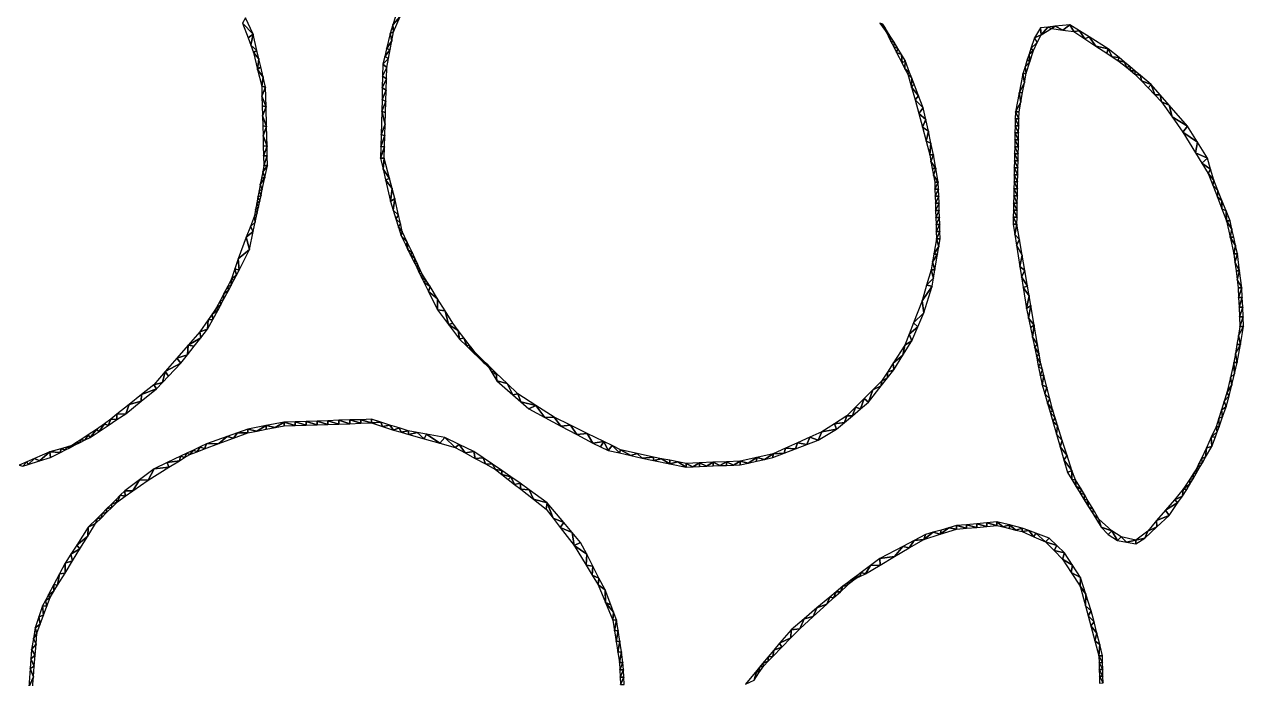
# Model space of a CAD drawing. Extents: x 241 to 751, y 106 to 782.
# Drawn here: x 417.5 to 751, y 285 to 464.2 of the extents above; entities that cross this region are included whole.
import ezdxf

# ---------------------------------------------------------------- set-up
doc = ezdxf.new("R2010")
doc.units = 0

msp = doc.modelspace()

# ---------------------------------------------------------------- linework, layer by layer
at = {"color": 255}
for points in [[(477.17, 464.49), (480.12, 461.51), (478.03, 466.01)], [(480.12, 461.51), (477.17, 464.49), (478.69, 460.47)], [(517.6, 461.7), (518.51, 462.12), (518.32, 464.03)], [(518.32, 464.03), (520.33, 466.3), (519.05, 466.35)], [(520.33, 466.3), (518.32, 464.03), (518.51, 462.12)], [(652.33, 464.27), (651.49, 464.5), (652.24, 463.5)], [(652.33, 464.27), (652.24, 463.5), (652.84, 463.43)], [(698.5, 463.05), (699.48, 463.66), (697.46, 463.44)], [(699.48, 463.66), (698.5, 463.05), (701.52, 462.62)], [(701.52, 462.62), (703.51, 464.09), (699.48, 463.66)], [(703.51, 464.09), (701.52, 462.62), (704.54, 462.19)], [(704.54, 462.19), (706.13, 462.44), (703.51, 464.09)], [(480.12, 461.51), (478.69, 460.47), (479.45, 458.46)], [(480.12, 461.51), (479.45, 458.46), (481.14, 457.02)], [(516.59, 457.48), (518.06, 459.69), (517.6, 461.7)], [(518.06, 459.69), (518.51, 462.12), (517.6, 461.7)], [(652.84, 463.43), (652.24, 463.5), (653, 462.5)], [(653, 462.5), (653.35, 462.6), (652.84, 463.43)], [(653.35, 462.6), (653, 462.5), (653.38, 461.75)], [(653.38, 461.75), (654.36, 460.93), (653.35, 462.6)], [(654.36, 460.93), (653.38, 461.75), (653.77, 461)], [(654.36, 460.93), (653.77, 461), (654.53, 459.5)], [(654.53, 459.5), (655.38, 459.26), (654.36, 460.93)], [(692.82, 457.53), (694.58, 459.17), (693.82, 460.53)], [(695.67, 461.33), (695.45, 463.22), (693.82, 460.53)], [(693.82, 460.53), (694.58, 459.17), (695.67, 461.33)], [(695.67, 461.33), (697.46, 463.44), (695.45, 463.22)], [(695.67, 461.33), (698.5, 463.05), (697.46, 463.44)], [(707.55, 460.21), (706.13, 462.44), (704.54, 462.19)], [(706.13, 462.44), (707.55, 460.21), (708.75, 460.8)], [(708.75, 460.8), (707.55, 460.21), (710.56, 458.23)], [(710.56, 458.23), (714, 457.5), (708.75, 460.8)], [(480.21, 456.45), (481.14, 457.02), (479.45, 458.46)], [(480.21, 456.45), (481.65, 454.77), (481.14, 457.02)], [(516.08, 455.37), (517.61, 457.26), (516.59, 457.48)], [(517.61, 457.26), (516.08, 455.37), (517.15, 454.83)], [(518.06, 459.69), (516.59, 457.48), (517.61, 457.26)], [(655.38, 459.26), (654.53, 459.5), (655.3, 458.01)], [(656.39, 457.6), (655.38, 459.26), (655.3, 458.01)], [(656.39, 457.6), (655.3, 458.01), (656.06, 456.51)], [(656.06, 456.51), (657.41, 455.93), (656.39, 457.6)], [(693.5, 457), (692.82, 457.53), (692.32, 456.03)], [(692.32, 456.03), (692.53, 453.89), (693.5, 457)], [(694.58, 459.17), (692.82, 457.53), (693.5, 457)], [(714, 457.5), (710.56, 458.23), (713.57, 456.25)], [(713.57, 456.25), (715.07, 455.26), (714, 457.5)], [(714, 457.5), (715.07, 455.26), (716.93, 455.06)], [(481.32, 451.86), (481.65, 454.77), (480.21, 456.45)], [(481.65, 454.77), (481.32, 451.86), (482.16, 452.53)], [(517.15, 454.83), (516.08, 455.37), (515.57, 453.26)], [(515.57, 453.26), (516.7, 452.4), (517.15, 454.83)], [(657.59, 453.51), (657.41, 455.93), (656.06, 456.51)], [(657.41, 455.93), (657.59, 453.51), (658.43, 454.26)], [(657.59, 453.51), (658.36, 452.01), (658.43, 454.26)], [(658.43, 454.26), (658.36, 452.01), (659.65, 451.04)], [(692.53, 453.89), (691.82, 454.53), (691.24, 452.59)], [(692.53, 453.89), (691.24, 452.59), (691.55, 450.78)], [(692.53, 453.89), (692.32, 456.03), (691.82, 454.53)], [(716.93, 455.06), (715.07, 455.26), (716.58, 454.27)], [(716.58, 454.27), (718.4, 453.84), (716.93, 455.06)], [(718.4, 453.84), (716.58, 454.27), (718.93, 452.43)], [(718.93, 452.43), (719.86, 452.61), (718.4, 453.84)], [(482.83, 449.76), (482.16, 452.53), (481.32, 451.86)], [(481.32, 451.86), (482.42, 447.27), (482.83, 449.76)], [(515.5, 450.04), (516.7, 452.4), (515.57, 453.26)], [(516.7, 452.4), (515.5, 450.04), (516.6, 449.28)], [(658.36, 452.01), (659.12, 450.51), (659.65, 451.04)], [(659.12, 450.51), (660.27, 449.43), (659.65, 451.04)], [(660.15, 447.02), (660.27, 449.43), (659.12, 450.51)], [(689.61, 445.45), (691.06, 448.15), (690.65, 450.65)], [(691.55, 450.78), (691.24, 452.59), (690.65, 450.65)], [(690.65, 450.65), (691.06, 448.15), (691.55, 450.78)], [(719.86, 452.61), (718.93, 452.43), (720.1, 451.51)], [(721.33, 451.39), (719.86, 452.61), (720.1, 451.51)], [(721.28, 450.58), (721.33, 451.39), (720.1, 451.51)], [(721.28, 450.58), (722.8, 450.17), (721.33, 451.39)], [(722.8, 450.17), (721.28, 450.58), (723.08, 448.69)], [(482.42, 447.27), (483.5, 447), (482.83, 449.76)], [(483.5, 447), (482.42, 447.27), (482.5, 444.55)], [(483.63, 441.62), (483.5, 447), (482.5, 444.55)], [(516.6, 449.28), (515.5, 450.04), (515.42, 446.82)], [(515.42, 446.82), (516.51, 446.17), (516.6, 449.28)], [(660.27, 449.43), (660.15, 447.02), (660.88, 447.81)], [(662.11, 444.59), (660.88, 447.81), (660.15, 447.02)], [(662.11, 444.59), (660.15, 447.02), (661.17, 443.53)], [(691.06, 448.15), (689.61, 445.45), (690.56, 445.52)], [(723.08, 448.69), (725.73, 447.73), (722.8, 450.17)], [(725.73, 447.73), (723.08, 448.69), (724.89, 446.79)], [(726.69, 444.9), (725.73, 447.73), (724.89, 446.79)], [(725.73, 447.73), (726.69, 444.9), (728.2, 444.87)], [(482.5, 444.55), (482.57, 441.83), (483.63, 441.62)], [(515.34, 443.6), (515.27, 440.38), (516.42, 443.06)], [(516.51, 446.17), (515.42, 446.82), (515.34, 443.6)], [(516.51, 446.17), (515.34, 443.6), (516.42, 443.06)], [(661.17, 443.53), (663.34, 441.37), (662.11, 444.59)], [(688.57, 440.26), (690.07, 442.89), (689.61, 445.45)], [(690.07, 442.89), (690.56, 445.52), (689.61, 445.45)], [(726.69, 444.9), (728.5, 443), (728.2, 444.87)], [(728.5, 443), (730.67, 442.02), (728.2, 444.87)], [(483.63, 441.62), (482.57, 441.83), (482.65, 439.11)], [(483.76, 436.25), (483.63, 441.62), (482.65, 439.11)], [(515.27, 440.38), (515.12, 433.94), (516.24, 436.84)], [(515.27, 440.38), (516.33, 439.95), (516.42, 443.06)], [(515.27, 440.38), (516.24, 436.84), (516.33, 439.95)], [(663.34, 441.37), (661.17, 443.53), (662.16, 439.77)], [(662.16, 439.77), (664.05, 438.14), (663.34, 441.37)], [(689.54, 438.34), (688.57, 440.26), (688.54, 438.34)], [(690.07, 442.89), (688.57, 440.26), (689.57, 440.26)], [(688.57, 440.26), (689.54, 438.34), (689.57, 440.26)], [(730.67, 442.02), (728.5, 443), (731.43, 438.83)], [(731.43, 438.83), (735.61, 436.31), (730.67, 442.02)], [(483.76, 436.25), (482.65, 439.11), (482.72, 436.38)], [(662.16, 439.77), (663.15, 436.01), (664.05, 438.14)], [(663.15, 436.01), (664.77, 434.91), (664.05, 438.14)], [(689.5, 436.42), (688.54, 438.34), (688.5, 436.42)], [(688.54, 438.34), (689.5, 436.42), (689.54, 438.34)], [(735.61, 436.31), (731.43, 438.83), (734.37, 434.66)], [(483.76, 436.25), (482.72, 436.38), (482.8, 433.66)], [(483.89, 430.87), (483.76, 436.25), (482.8, 433.66)], [(482.8, 433.66), (482.87, 430.94), (483.89, 430.87)], [(516.15, 433.72), (515.12, 433.94), (515.04, 430.72)], [(516.06, 430.61), (516.15, 433.72), (515.04, 430.72)], [(515.12, 433.94), (516.15, 433.72), (516.24, 436.84)], [(664.77, 434.91), (663.15, 436.01), (664.15, 432.24)], [(664.77, 434.91), (664.15, 432.24), (665.48, 431.69)], [(689.43, 432.57), (688.46, 434.49), (688.42, 432.57)], [(689.46, 434.49), (688.5, 436.42), (688.46, 434.49)], [(688.46, 434.49), (689.43, 432.57), (689.46, 434.49)], [(688.5, 436.42), (689.46, 434.49), (689.5, 436.42)], [(734.37, 434.66), (738.37, 431.91), (735.61, 436.31)], [(738.37, 431.91), (734.37, 434.66), (737.86, 429.01)], [(482.95, 428.22), (483.89, 430.87), (482.87, 430.94)], [(483.89, 430.87), (482.95, 428.22), (483.96, 428.19)], [(514.96, 427.5), (516.06, 430.61), (515.04, 430.72)], [(515.96, 427.5), (516.06, 430.61), (514.96, 427.5)], [(665.14, 428.48), (665.48, 431.69), (664.15, 432.24)], [(665.14, 428.48), (666.2, 428.46), (665.48, 431.69)], [(689.35, 428.73), (688.39, 430.65), (688.35, 428.73)], [(689.39, 430.65), (688.42, 432.57), (688.39, 430.65)], [(688.39, 430.65), (689.35, 428.73), (689.39, 430.65)], [(688.42, 432.57), (689.39, 430.65), (689.43, 432.57)], [(738.37, 431.91), (737.86, 429.01), (741.12, 427.51)], [(483.96, 428.19), (482.95, 428.22), (483.02, 425.5)], [(483.02, 425.5), (484.02, 425.5), (483.96, 428.19)], [(515.96, 427.5), (514.96, 427.5), (515.63, 424.54)], [(515.63, 424.54), (517.41, 421.99), (515.96, 427.5)], [(666.2, 428.46), (665.14, 428.48), (665.48, 426.61)], [(666.2, 428.46), (665.48, 426.61), (666.85, 424.73)], [(689.31, 426.8), (688.35, 428.73), (688.31, 426.8)], [(688.35, 428.73), (689.31, 426.8), (689.35, 428.73)], [(741.12, 427.51), (737.86, 429.01), (739.6, 426.18)], [(741.98, 424.5), (741.12, 427.51), (739.6, 426.18)], [(483.31, 422.24), (482.7, 423.79), (482.37, 422.07)], [(482.7, 423.79), (484.02, 425.5), (483.02, 425.5)], [(484.02, 425.5), (482.7, 423.79), (483.31, 422.24)], [(515.63, 424.54), (516.3, 421.57), (517.41, 421.99)], [(665.48, 426.61), (665.82, 424.74), (666.85, 424.73)], [(666.85, 424.73), (665.82, 424.74), (666.16, 422.87)], [(667.5, 421), (666.85, 424.73), (666.16, 422.87)], [(689.24, 422.96), (688.27, 424.88), (688.24, 422.96)], [(689.28, 424.88), (688.31, 426.8), (688.27, 424.88)], [(688.27, 424.88), (689.24, 422.96), (689.28, 424.88)], [(688.31, 426.8), (689.28, 424.88), (689.31, 426.8)], [(739.6, 426.18), (741.35, 423.36), (741.98, 424.5)], [(741.35, 423.36), (742.85, 421.48), (741.98, 424.5)], [(482.6, 418.98), (482.05, 420.36), (481.73, 418.64)], [(482.05, 420.36), (483.31, 422.24), (482.37, 422.07)], [(483.31, 422.24), (482.05, 420.36), (482.6, 418.98)], [(516.3, 421.57), (518.13, 419.23), (517.41, 421.99)], [(517.65, 415.65), (518.13, 419.23), (516.3, 421.57)], [(667.5, 421), (666.16, 422.87), (666.5, 421)], [(666.56, 419.06), (667.5, 421), (666.5, 421)], [(667.5, 421), (666.56, 419.06), (667.56, 419.06)], [(689.16, 419.11), (688.2, 421.04), (688.16, 419.11)], [(689.2, 421.04), (688.24, 422.96), (688.2, 421.04)], [(688.2, 421.04), (689.16, 419.11), (689.2, 421.04)], [(688.24, 422.96), (689.2, 421.04), (689.24, 422.96)], [(742.85, 421.48), (741.35, 423.36), (742.58, 420.12)], [(743.96, 418.71), (742.85, 421.48), (742.58, 420.12)], [(481.88, 415.73), (481.4, 416.93), (481.08, 415.21)], [(482.24, 417.36), (481.73, 418.64), (481.4, 416.93)], [(481.4, 416.93), (481.88, 415.73), (482.24, 417.36)], [(481.73, 418.64), (482.24, 417.36), (482.6, 418.98)], [(517.65, 415.65), (518.85, 416.48), (518.13, 419.23)], [(666.56, 419.06), (666.63, 417.12), (667.56, 419.06)], [(666.63, 417.12), (667.63, 417.12), (667.56, 419.06)], [(667.63, 417.12), (666.63, 417.12), (666.69, 415.19)], [(667.63, 417.12), (666.69, 415.19), (667.69, 415.19)], [(689.09, 415.27), (688.12, 417.19), (688.09, 415.27)], [(689.13, 417.19), (688.16, 419.11), (688.12, 417.19)], [(688.12, 417.19), (689.09, 415.27), (689.13, 417.19)], [(688.16, 419.11), (689.13, 417.19), (689.16, 419.11)], [(742.58, 420.12), (743.82, 416.88), (743.96, 418.71)], [(743.82, 416.88), (745.07, 415.94), (743.96, 418.71)], [(743.82, 416.88), (745.05, 413.65), (745.07, 415.94)], [(481.53, 414.1), (481.08, 415.21), (480.75, 413.5)], [(480.75, 413.5), (481.17, 412.47), (481.53, 414.1)], [(481.08, 415.21), (481.53, 414.1), (481.88, 415.73)], [(518.38, 413.3), (518.85, 416.48), (517.65, 415.65)], [(518.85, 416.48), (518.38, 413.3), (519.87, 411.98)], [(667.69, 415.19), (666.69, 415.19), (666.76, 413.25)], [(666.76, 413.25), (667.76, 413.25), (667.69, 415.19)], [(689.05, 413.34), (688.09, 415.27), (688.05, 413.34)], [(688.09, 415.27), (689.05, 413.34), (689.09, 415.27)], [(745.07, 415.94), (745.05, 413.65), (746.19, 413.17)], [(746.19, 413.17), (745.05, 413.65), (746.29, 410.41)], [(480.65, 409.98), (480.43, 411.79), (479.32, 408.84)], [(481.17, 412.47), (480.75, 413.5), (480.43, 411.79)], [(480.43, 411.79), (480.65, 409.98), (481.17, 412.47)], [(519.87, 411.98), (518.38, 413.3), (519.12, 410.96)], [(519.12, 410.96), (520.37, 409.73), (519.87, 411.98)], [(520.37, 409.73), (519.12, 410.96), (519.85, 408.62)], [(667.76, 413.25), (666.76, 413.25), (666.82, 411.31)], [(666.82, 411.31), (667.82, 411.31), (667.76, 413.25)], [(666.89, 409.37), (667.82, 411.31), (666.82, 411.31)], [(667.82, 411.31), (666.89, 409.37), (667.89, 409.37)], [(688.98, 409.5), (688.01, 411.42), (687.97, 409.5)], [(689.02, 411.42), (688.05, 413.34), (688.01, 411.42)], [(688.01, 411.42), (688.98, 409.5), (689.02, 411.42)], [(688.05, 413.34), (689.02, 411.42), (689.05, 413.34)], [(746.29, 410.41), (747.3, 410.4), (746.19, 413.17)], [(747.81, 408.14), (746.29, 410.41), (747.31, 405.89)], [(746.29, 410.41), (747.81, 408.14), (747.3, 410.4)], [(480.12, 407.48), (479.32, 408.84), (478.21, 405.89)], [(478.21, 405.89), (479.07, 402.5), (480.12, 407.48)], [(479.32, 408.84), (480.12, 407.48), (480.65, 409.98)], [(519.85, 408.62), (520.88, 407.49), (520.37, 409.73)], [(520.88, 407.49), (519.85, 408.62), (520.58, 406.28)], [(520.58, 406.28), (522.26, 404.54), (520.88, 407.49)], [(667.89, 409.37), (666.89, 409.37), (666.95, 407.44)], [(667.95, 407.44), (667.89, 409.37), (666.95, 407.44)], [(667.01, 405.5), (667.95, 407.44), (666.95, 407.44)], [(667.01, 405.5), (668.01, 405.5), (667.95, 407.44)], [(688.43, 406.61), (688.98, 409.5), (687.97, 409.5)], [(688.98, 409.5), (688.43, 406.61), (689.71, 405.25)], [(747.31, 405.89), (748.32, 405.89), (747.81, 408.14)], [(479.07, 402.5), (478.21, 405.89), (476, 400)], [(522.26, 404.54), (520.58, 406.28), (521.82, 403.74)], [(522.44, 402.48), (522.26, 404.54), (521.82, 403.74)], [(522.26, 404.54), (522.44, 402.48), (523.64, 401.6)], [(666.26, 401.25), (667.64, 403.37), (667.01, 405.5)], [(667.64, 403.37), (668.01, 405.5), (667.01, 405.5)], [(689.71, 405.25), (688.43, 406.61), (688.89, 403.71)], [(688.89, 403.71), (690.44, 401), (689.71, 405.25)], [(690.44, 401), (688.89, 403.71), (689.81, 397.93)], [(747.31, 405.89), (748.33, 401.37), (748.82, 403.63)], [(748.82, 403.63), (748.32, 405.89), (747.31, 405.89)], [(748.33, 401.37), (749.33, 401.37), (748.82, 403.63)], [(479.07, 402.5), (476, 400), (476.23, 396.91)], [(523.64, 401.6), (522.44, 402.48), (523.06, 401.21)], [(523.06, 401.21), (524.34, 400.13), (523.64, 401.6)], [(523.06, 401.21), (524.3, 398.67), (524.34, 400.13)], [(665.88, 399.12), (667.26, 401.25), (666.26, 401.25)], [(667.26, 401.25), (665.88, 399.12), (666.5, 397)], [(667.64, 403.37), (666.26, 401.25), (667.26, 401.25)], [(689.81, 397.93), (691.18, 396.76), (690.44, 401)], [(749.33, 401.37), (748.33, 401.37), (748.62, 399.03)], [(749.33, 401.37), (748.62, 399.03), (749.92, 396.69)], [(475.09, 397.23), (474.18, 394.47), (475.52, 395.51)], [(476.23, 396.91), (476, 400), (475.09, 397.23)], [(475.52, 395.51), (476.23, 396.91), (475.09, 397.23)], [(524.3, 398.67), (525.03, 398.66), (524.34, 400.13)], [(525.03, 398.66), (524.3, 398.67), (524.92, 397.41)], [(525.72, 397.18), (525.03, 398.66), (524.92, 397.41)], [(525.54, 396.14), (525.72, 397.18), (524.92, 397.41)], [(525.54, 396.14), (526.41, 395.71), (525.72, 397.18)], [(664.3, 392.75), (666.16, 394.73), (665.5, 397)], [(666.5, 397), (665.88, 399.12), (665.5, 397)], [(665.5, 397), (666.16, 394.73), (666.5, 397)], [(691.18, 396.76), (689.81, 397.93), (690.27, 395.03)], [(748.62, 399.03), (748.92, 396.69), (749.92, 396.69)], [(474.09, 392.72), (474.18, 394.47), (473.13, 392.48)], [(474.18, 394.47), (474.09, 392.72), (474.8, 394.11)], [(474.18, 394.47), (474.8, 394.11), (475.52, 395.51)], [(526.41, 395.71), (525.54, 396.14), (526.16, 394.87)], [(527.45, 394.05), (526.41, 395.71), (526.16, 394.87)], [(526.16, 394.87), (526.78, 393.6), (527.45, 394.05)], [(526.78, 393.6), (528.48, 392.38), (527.45, 394.05)], [(528.02, 391.07), (528.48, 392.38), (526.78, 393.6)], [(666.16, 394.73), (664.3, 392.75), (665.81, 392.46)], [(690.27, 395.03), (691.91, 392.51), (691.18, 396.76)], [(691.91, 392.51), (690.27, 395.03), (690.73, 392.14)], [(749.92, 396.69), (748.92, 396.69), (749.21, 394.34)], [(750.5, 392), (749.92, 396.69), (749.21, 394.34)], [(750.5, 392), (749.21, 394.34), (749.5, 392)], [(471.93, 388.67), (472.09, 390.48), (471.04, 388.49)], [(471.93, 388.67), (473.38, 391.32), (472.09, 390.48)], [(473.38, 391.32), (473.13, 392.48), (472.09, 390.48)], [(473.13, 392.48), (473.38, 391.32), (474.09, 392.72)], [(528.02, 391.07), (530.55, 389.06), (528.48, 392.38)], [(528.02, 391.07), (530.5, 386), (530.55, 389.06)], [(665.81, 392.46), (664.3, 392.75), (663.09, 388.51)], [(665.81, 392.46), (663.09, 388.51), (663.55, 385.22)], [(692.36, 389.85), (691.91, 392.51), (690.73, 392.14)], [(691.65, 386.35), (692.36, 389.85), (690.73, 392.14)], [(750.5, 392), (749.5, 392), (749.63, 389.37)], [(750.5, 392), (749.63, 389.37), (750.63, 389.37)], [(471.21, 387.35), (471.04, 388.49), (470, 386.5)], [(470, 386.5), (470.48, 386.03), (471.21, 387.35)], [(471.21, 387.35), (471.93, 388.67), (471.04, 388.49)], [(530.5, 386), (532.63, 385.73), (530.55, 389.06)], [(663.55, 385.22), (663.09, 388.51), (660.72, 382.43)], [(692.82, 387.18), (692.36, 389.85), (691.65, 386.35)], [(692.18, 383.75), (692.82, 387.18), (691.65, 386.35)], [(692.82, 387.18), (692.18, 383.75), (693.73, 381.86)], [(749.75, 386.75), (750.63, 389.37), (749.63, 389.37)], [(749.75, 386.75), (750.75, 386.75), (750.63, 389.37)], [(467.75, 383.25), (469.03, 383.38), (468.88, 384.88)], [(470.48, 386.03), (470, 386.5), (468.88, 384.88)], [(468.88, 384.88), (469.03, 383.38), (470.48, 386.03)], [(533.5, 382), (532.63, 385.73), (530.5, 386)], [(532.63, 385.73), (533.5, 382), (534.7, 382.4)], [(661.89, 381.39), (663.55, 385.22), (660.72, 382.43)], [(693.73, 381.86), (692.18, 383.75), (692.71, 381.14)], [(749.88, 384.12), (750.75, 386.75), (749.75, 386.75)], [(750.75, 386.75), (749.88, 384.12), (750.88, 384.12)], [(750.88, 384.12), (749.88, 384.12), (750, 381.5)], [(750, 381.5), (751, 381.5), (750.88, 384.12)], [(467.58, 380.74), (467.75, 383.25), (465.5, 380)], [(465.76, 378.4), (467.58, 380.74), (465.5, 380)], [(469.03, 383.38), (467.75, 383.25), (467.58, 380.74)], [(533.5, 382), (536.2, 380.4), (534.7, 382.4)], [(533.5, 382), (536.5, 378), (536.2, 380.4)], [(536.5, 378), (537.7, 378.4), (536.2, 380.4)], [(659.53, 379.4), (661.89, 381.39), (660.72, 382.43)], [(661.89, 381.39), (659.53, 379.4), (660.22, 377.55)], [(693.73, 381.86), (692.71, 381.14), (693.24, 378.54)], [(693.73, 381.86), (693.24, 378.54), (694.63, 376.53)], [(749.58, 379.03), (751, 381.5), (750, 381.5)], [(751, 381.5), (749.58, 379.03), (750.14, 376.54)], [(462.36, 376.38), (465.76, 378.4), (465.5, 380)], [(465.76, 378.4), (462.36, 376.38), (463.94, 376.07)], [(537.7, 378.4), (536.5, 378), (538.51, 376.06)], [(538.51, 376.06), (539.2, 376.4), (537.7, 378.4)], [(658.35, 376.36), (657.76, 373.58), (660.22, 377.55)], [(659.53, 379.4), (658.35, 376.36), (660.22, 377.55)], [(693.24, 378.54), (693.77, 375.93), (694.63, 376.53)], [(749.58, 379.03), (749.17, 376.56), (750.14, 376.54)], [(459.21, 372.75), (462.12, 373.73), (462.36, 376.38)], [(462.12, 373.73), (459.21, 372.75), (460.3, 371.4)], [(462.36, 376.38), (462.12, 373.73), (463.94, 376.07)], [(539.2, 376.4), (538.51, 376.06), (539.52, 375.08)], [(539.52, 375.08), (539.95, 375.4), (539.2, 376.4)], [(540.02, 374.6), (539.95, 375.4), (539.52, 375.08)], [(539.95, 375.4), (540.02, 374.6), (540.7, 374.4)], [(540.7, 374.4), (540.02, 374.6), (540.53, 374.11)], [(540.53, 374.11), (541.44, 373.69), (540.7, 374.4)], [(541.44, 373.69), (540.53, 374.11), (541.53, 373.14)], [(541.53, 373.14), (542.18, 372.98), (541.44, 373.69)], [(655.17, 371.43), (657.76, 373.58), (658.35, 376.36)], [(657.76, 373.58), (655.17, 371.43), (655.3, 369.6)], [(693.77, 375.93), (695.09, 373.87), (694.63, 376.53)], [(695.09, 373.87), (693.77, 375.93), (694.31, 373.33)], [(694.31, 373.33), (695.54, 371.2), (695.09, 373.87)], [(748.75, 374.09), (748.33, 371.63), (749.28, 371.58)], [(748.75, 374.09), (750.14, 376.54), (749.17, 376.56)], [(750.14, 376.54), (748.75, 374.09), (749.28, 371.58)], [(459.21, 372.75), (456.07, 369.13), (460.3, 371.4)], [(460.3, 371.4), (456.07, 369.13), (456.97, 367.88)], [(541.53, 373.14), (542.54, 372.17), (542.18, 372.98)], [(542.54, 372.17), (542.91, 372.26), (542.18, 372.98)], [(543.04, 371.68), (542.91, 372.26), (542.54, 372.17)], [(542.91, 372.26), (543.04, 371.68), (543.65, 371.55)], [(543.65, 371.55), (543.04, 371.68), (543.55, 371.2)], [(544.39, 370.84), (543.65, 371.55), (543.55, 371.2)], [(544.55, 370.22), (544.39, 370.84), (543.55, 371.2)], [(544.55, 370.22), (545.12, 370.13), (544.39, 370.84)], [(545.12, 370.13), (544.55, 370.22), (545.11, 369.31)], [(655.17, 371.43), (653.59, 368.97), (655.3, 369.6)], [(695.54, 371.2), (694.31, 373.33), (694.84, 370.72)], [(694.84, 370.72), (695.95, 369.61), (695.54, 371.2)], [(695.37, 368.12), (695.95, 369.61), (694.84, 370.72)], [(747.37, 367.46), (748.53, 368.54), (748.33, 371.63)], [(748.33, 371.63), (748.53, 368.54), (749.28, 371.58)], [(452.93, 365.51), (455.31, 366.12), (456.07, 369.13)], [(455.31, 366.12), (456.97, 367.88), (456.07, 369.13)], [(545.11, 369.31), (546.6, 368.7), (545.12, 370.13)], [(546.6, 368.7), (545.11, 369.31), (545.66, 368.39)], [(546.78, 366.55), (546.6, 368.7), (545.66, 368.39)], [(546.78, 366.55), (549.55, 365.85), (546.6, 368.7)], [(652, 366.5), (651.86, 365.17), (653.58, 367.38)], [(652, 366.5), (653.58, 367.38), (653.59, 368.97)], [(655.3, 369.6), (653.59, 368.97), (653.58, 367.38)], [(695.95, 369.61), (695.37, 368.12), (696.36, 368.02)], [(696.36, 368.02), (695.37, 368.12), (695.9, 365.51)], [(695.9, 365.51), (697.18, 364.84), (696.36, 368.02)], [(746.4, 363.3), (747.77, 365.5), (747.37, 367.46)], [(747.37, 367.46), (747.77, 365.5), (748.53, 368.54)], [(449.56, 362.82), (449.46, 360.97), (453.65, 364.35)], [(453.65, 364.35), (452.93, 365.51), (449.56, 362.82)], [(452.93, 365.51), (453.65, 364.35), (455.31, 366.12)], [(551.14, 362.74), (549.55, 365.85), (546.78, 366.55)], [(549.55, 365.85), (551.14, 362.74), (552.5, 363)], [(648.42, 360.73), (649.62, 364.12), (647.25, 361.75)], [(649.62, 364.12), (648.42, 360.73), (651.86, 365.17)], [(651.86, 365.17), (652, 366.5), (649.62, 364.12)], [(696.64, 363), (697.18, 364.84), (695.9, 365.51)], [(697.18, 364.84), (696.64, 363), (698, 361.65)], [(746.4, 363.3), (747.02, 362.46), (747.77, 365.5)], [(449.46, 360.97), (446.19, 360.14), (445.28, 357.58)], [(446.19, 360.14), (449.46, 360.97), (449.56, 362.82)], [(552.5, 363), (551.14, 362.74), (553.32, 360.83)], [(552.5, 363), (553.32, 360.83), (557.44, 359.84)], [(557.44, 359.84), (553.32, 360.83), (555.49, 358.93)], [(646.22, 358.88), (647.25, 361.75), (644.88, 359.38)], [(646.22, 358.88), (648.42, 360.73), (647.25, 361.75)], [(698, 361.65), (696.64, 363), (697.38, 360.5)], [(697.38, 360.5), (698.82, 358.47), (698, 361.65)], [(698.82, 358.47), (697.38, 360.5), (698.12, 357.99)], [(746.27, 359.42), (745.68, 360.97), (744.95, 358.65)], [(745.68, 360.97), (747.02, 362.46), (746.4, 363.3)], [(747.02, 362.46), (745.68, 360.97), (746.27, 359.42)], [(441.13, 356.12), (442.83, 355.96), (442.82, 357.46)], [(445.28, 357.58), (446.19, 360.14), (442.82, 357.46)], [(442.82, 357.46), (442.83, 355.96), (445.28, 357.58)], [(559.87, 356.57), (557.44, 359.84), (555.49, 358.93)], [(557.44, 359.84), (559.87, 356.57), (562.38, 356.68)], [(639.07, 354.83), (641.81, 355.17), (642.5, 357)], [(642.5, 357), (641.81, 355.17), (644.02, 357.02)], [(644.02, 357.02), (644.88, 359.38), (642.5, 357)], [(644.02, 357.02), (646.22, 358.88), (644.88, 359.38)], [(698.12, 357.99), (699.47, 356.41), (698.82, 358.47)], [(698.12, 357.99), (698.86, 355.48), (699.47, 356.41)], [(744.95, 358.65), (744.23, 356.33), (745.27, 356.71)], [(744.95, 358.65), (745.27, 356.71), (746.27, 359.42)], [(437.94, 352.71), (439.45, 354.78), (437.21, 353.3)], [(439.45, 354.78), (437.94, 352.71), (440.39, 354.33)], [(440.39, 354.33), (441.13, 356.12), (439.45, 354.78)], [(441.13, 356.12), (440.39, 354.33), (442.83, 355.96)], [(478.65, 353.35), (481.14, 352.84), (483.62, 354.33)], [(481.14, 352.84), (483.62, 353.33), (483.62, 354.33)], [(488.6, 355.3), (483.62, 354.33), (486.11, 353.82)], [(483.62, 354.33), (483.62, 353.33), (486.11, 353.82)], [(488.6, 355.3), (486.11, 353.82), (488.6, 354.3)], [(491.59, 354.39), (491.59, 355.4), (488.6, 355.3)], [(488.6, 355.3), (488.6, 354.3), (491.59, 354.39)], [(491.59, 355.4), (494.58, 354.49), (494.58, 355.49)], [(494.58, 354.49), (491.59, 355.4), (491.59, 354.39)], [(497.56, 355.58), (494.58, 355.49), (497.56, 354.58)], [(494.58, 355.49), (494.58, 354.49), (497.56, 354.58)], [(500.55, 354.67), (500.55, 355.67), (497.56, 355.58)], [(500.55, 354.67), (497.56, 355.58), (497.56, 354.58)], [(500.55, 355.67), (503.54, 354.76), (503.54, 355.77)], [(500.55, 355.67), (500.55, 354.67), (503.54, 354.76)], [(506.53, 354.85), (506.53, 355.86), (503.54, 355.77)], [(506.53, 354.85), (503.54, 355.77), (503.54, 354.76)], [(506.53, 355.86), (509.51, 354.95), (509.51, 355.95)], [(509.51, 354.95), (506.53, 355.86), (506.53, 354.85)], [(512.5, 355.04), (512.5, 356.05), (509.51, 355.95)], [(509.51, 355.95), (509.51, 354.95), (512.5, 355.04)], [(512.5, 356.05), (512.5, 355.04), (515, 355.26)], [(515, 355.26), (512.5, 355.04), (515.5, 354.07)], [(517.5, 354.48), (515, 355.26), (515.5, 354.07)], [(517.5, 354.48), (515.5, 354.07), (518.49, 353.1)], [(518.49, 353.1), (519.99, 353.69), (517.5, 354.48)], [(519.99, 353.69), (518.49, 353.1), (520.6, 352.51)], [(520.6, 352.51), (522.49, 352.9), (519.99, 353.69)], [(562.38, 356.68), (559.87, 356.57), (564.25, 354.21)], [(566.93, 354.44), (562.38, 356.68), (564.25, 354.21)], [(566.93, 354.44), (564.25, 354.21), (568.62, 351.86)], [(568.62, 351.86), (571.48, 352.2), (566.93, 354.44)], [(639.61, 353.31), (639.07, 354.83), (635.63, 352.66)], [(641.81, 355.17), (639.07, 354.83), (639.61, 353.31)], [(698.86, 355.48), (700.12, 354.35), (699.47, 356.41)], [(700.12, 354.35), (698.86, 355.48), (699.86, 351.98)], [(699.86, 351.98), (701.41, 350.23), (700.12, 354.35)], [(742.16, 351.12), (743.77, 352.65), (743.5, 354)], [(744.23, 356.33), (743.5, 354), (744.27, 354)], [(743.5, 354), (743.77, 352.65), (744.27, 354)], [(744.23, 356.33), (744.27, 354), (745.27, 356.71)], [(432.79, 349.71), (432.75, 350.35), (431.63, 349.61)], [(432.75, 350.35), (434.14, 350.4), (434.98, 351.83)], [(432.75, 350.35), (432.79, 349.71), (434.14, 350.4)], [(434.98, 351.83), (434.14, 350.4), (435.49, 351.08)], [(435.49, 351.08), (437.21, 353.3), (434.98, 351.83)], [(437.21, 353.3), (435.49, 351.08), (437.94, 352.71)], [(473, 351.35), (467.35, 349.35), (470.71, 349.4)], [(473, 351.35), (470.71, 349.4), (474.68, 350.88)], [(475.82, 352.35), (473, 351.35), (474.68, 350.88)], [(478.65, 352.35), (475.82, 352.35), (474.68, 350.88)], [(475.82, 352.35), (478.65, 352.35), (478.65, 353.35)], [(478.65, 353.35), (478.65, 352.35), (481.14, 352.84)], [(522.49, 352.9), (520.6, 352.51), (522.7, 351.92)], [(522.7, 351.92), (524.99, 352.45), (522.49, 352.9)], [(526.91, 350.74), (524.99, 352.45), (522.7, 351.92)], [(526.91, 350.74), (527.5, 351.99), (524.99, 352.45)], [(531.12, 349.55), (527.5, 351.99), (526.91, 350.74)], [(527.5, 351.99), (531.12, 349.55), (532.51, 351.08)], [(531.12, 349.55), (535.33, 348.37), (532.51, 351.08)], [(532.51, 351.08), (535.33, 348.37), (536.48, 349.14)], [(571.48, 352.2), (568.62, 351.86), (573, 349.5)], [(571.48, 352.2), (573, 349.5), (576.04, 349.96)], [(632.31, 351.15), (628.99, 349.65), (631.51, 349.12)], [(634.61, 350.31), (632.31, 351.15), (631.51, 349.12)], [(632.31, 351.15), (634.61, 350.31), (635.63, 352.66)], [(639.61, 353.31), (635.63, 352.66), (634.61, 350.31)], [(701.41, 350.23), (699.86, 351.98), (700.86, 348.48)], [(700.86, 348.48), (702.71, 346.12), (701.41, 350.23)], [(742.28, 348.58), (742.16, 351.12), (740.81, 348.24)], [(743.77, 352.65), (742.16, 351.12), (743.28, 351.29)], [(742.16, 351.12), (742.28, 348.58), (743.28, 351.29)], [(420.3, 345.33), (421.64, 344.65), (424.48, 347.15)], [(424.48, 347.15), (421.64, 344.65), (424.7, 345.6)], [(424.48, 347.15), (427.4, 346.97), (427.5, 348.01)], [(427.4, 346.97), (424.48, 347.15), (424.7, 345.6)], [(427.5, 348.01), (427.4, 346.97), (428.75, 347.66)], [(427.5, 348.01), (428.75, 347.66), (429.01, 348.44)], [(429.01, 348.44), (428.75, 347.66), (430.1, 348.34)], [(430.1, 348.34), (430.52, 348.87), (429.01, 348.44)], [(430.52, 348.87), (430.1, 348.34), (431.45, 349.03)], [(431.63, 349.61), (430.52, 348.87), (431.45, 349.03)], [(432.79, 349.71), (431.63, 349.61), (431.45, 349.03)], [(462.77, 346.44), (463.77, 347.64), (461.97, 346.78)], [(463.77, 347.64), (462.77, 346.44), (464.75, 347.18)], [(464.75, 347.18), (465.56, 348.5), (463.77, 347.64)], [(465.56, 348.5), (464.75, 347.18), (466.74, 347.92)], [(466.74, 347.92), (467.35, 349.35), (465.56, 348.5)], [(467.35, 349.35), (466.74, 347.92), (470.71, 349.4)], [(538.1, 346.86), (536.48, 349.14), (535.33, 348.37)], [(536.48, 349.14), (538.1, 346.86), (540.46, 347.19)], [(540.46, 347.19), (538.1, 346.86), (540.86, 345.34)], [(540.86, 345.34), (543, 345.47), (540.46, 347.19)], [(576.04, 349.96), (573, 349.5), (575.1, 348.52)], [(576.04, 349.96), (575.1, 348.52), (577.2, 347.54)], [(578.31, 348.84), (576.04, 349.96), (577.2, 347.54)], [(580.29, 346.85), (578.31, 348.84), (577.2, 347.54)], [(578.31, 348.84), (580.29, 346.85), (580.59, 347.72)], [(580.59, 347.72), (580.29, 346.85), (583.38, 346.15)], [(583.38, 346.15), (585.09, 346.71), (580.59, 347.72)], [(625.32, 346.74), (625.66, 348.14), (622.34, 346.63)], [(628.42, 347.93), (625.66, 348.14), (625.32, 346.74)], [(628.42, 347.93), (628.99, 349.65), (625.66, 348.14)], [(628.99, 349.65), (628.42, 347.93), (631.51, 349.12)], [(701.86, 344.98), (702.71, 346.12), (700.86, 348.48)], [(740.58, 345.64), (740.81, 348.24), (739.47, 345.36)], [(740.81, 348.24), (740.58, 345.64), (742.28, 348.58)], [(418.21, 344.42), (416.12, 343.51), (417.05, 343.22)], [(417.05, 343.22), (418.58, 343.7), (418.21, 344.42)], [(418.58, 343.7), (420.3, 345.33), (418.21, 344.42)], [(420.3, 345.33), (418.58, 343.7), (421.64, 344.65)], [(453, 342.5), (457.05, 342.91), (456.59, 344.21)], [(456.59, 344.21), (459.91, 344.67), (460.18, 345.93)], [(459.91, 344.67), (456.59, 344.21), (457.05, 342.91)], [(460.18, 345.93), (459.91, 344.67), (461.34, 345.56)], [(461.97, 346.78), (460.18, 345.93), (461.34, 345.56)], [(462.77, 346.44), (461.97, 346.78), (461.34, 345.56)], [(543, 345.47), (540.86, 345.34), (543.63, 343.83)], [(543.63, 343.83), (545.54, 343.75), (543, 345.47)], [(543.63, 343.83), (546.39, 342.31), (545.54, 343.75)], [(546.39, 342.31), (548.07, 342.03), (545.54, 343.75)], [(585.09, 346.71), (583.38, 346.15), (586.47, 345.45)], [(585.09, 346.71), (586.47, 345.45), (589.6, 345.7)], [(589.6, 345.7), (586.47, 345.45), (589.56, 344.75)], [(589.6, 345.7), (589.56, 344.75), (591.82, 345.27)], [(594.03, 343.87), (591.82, 345.27), (589.56, 344.75)], [(591.82, 345.27), (594.03, 343.87), (594.05, 344.84)], [(594.05, 344.84), (594.03, 343.87), (596.27, 344.42)], [(598.5, 342.99), (596.27, 344.42), (594.03, 343.87)], [(596.27, 344.42), (598.5, 342.99), (598.5, 343.99)], [(602.2, 344.14), (598.5, 343.99), (600.35, 343.06)], [(598.5, 343.99), (598.5, 342.99), (600.35, 343.06)], [(600.35, 343.06), (602.2, 343.14), (602.2, 344.14)], [(605.9, 344.29), (602.2, 344.14), (604.05, 343.22)], [(602.2, 344.14), (602.2, 343.14), (604.05, 343.22)], [(605.9, 344.29), (604.05, 343.22), (605.9, 343.29)], [(605.9, 344.29), (607.75, 343.37), (609.6, 344.44)], [(605.9, 344.29), (605.9, 343.29), (607.75, 343.37)], [(607.75, 343.37), (609.6, 343.44), (609.6, 344.44)], [(609.6, 344.44), (611.44, 343.52), (613.29, 344.6)], [(609.6, 344.44), (609.6, 343.44), (611.44, 343.52)], [(613.29, 344.6), (611.44, 343.52), (613.29, 343.6)], [(615.53, 344.08), (617.82, 345.61), (613.29, 344.6)], [(613.29, 344.6), (613.29, 343.6), (615.53, 344.08)], [(615.53, 344.08), (617.76, 344.57), (617.82, 345.61)], [(617.82, 345.61), (617.76, 344.57), (619.99, 345.06)], [(617.82, 345.61), (619.99, 345.06), (622.34, 346.63)], [(622.34, 346.63), (619.99, 345.06), (622.22, 345.55)], [(622.34, 346.63), (622.22, 345.55), (625.32, 346.74)], [(701.86, 344.98), (704, 342), (702.71, 346.12)], [(704, 342), (701.86, 344.98), (702.86, 341.48)], [(738.87, 342.7), (738.79, 343.92), (738.12, 342.49)], [(739.72, 344.17), (739.47, 345.36), (738.79, 343.92)], [(738.79, 343.92), (738.87, 342.7), (739.72, 344.17)], [(739.47, 345.36), (739.72, 344.17), (740.58, 345.64)], [(451.34, 339.37), (453, 342.5), (449, 339.5)], [(451.34, 339.37), (457.05, 342.91), (453, 342.5)], [(548.07, 342.03), (546.39, 342.31), (548.12, 340.95)], [(548.12, 340.95), (550.61, 340.31), (548.07, 342.03)], [(550.61, 340.31), (548.12, 340.95), (549.85, 339.6)], [(550.61, 340.31), (549.85, 339.6), (551.58, 338.24)], [(551.58, 338.24), (553.09, 338.53), (550.61, 340.31)], [(704, 339.61), (704, 342), (702.86, 341.48)], [(704, 342), (704, 339.61), (705.06, 339.5)], [(737.17, 339.76), (737.22, 341.09), (736.31, 339.7)], [(737.22, 341.09), (737.17, 339.76), (738.02, 341.23)], [(738.02, 341.23), (738.12, 342.49), (737.22, 341.09)], [(738.12, 342.49), (738.02, 341.23), (738.87, 342.7)], [(449, 339.5), (445, 336.5), (447.17, 336.43)], [(447.17, 336.43), (451.34, 339.37), (449, 339.5)], [(553.31, 336.88), (553.09, 338.53), (551.58, 338.24)], [(553.31, 336.88), (555.58, 336.76), (553.09, 338.53)], [(555.58, 336.76), (553.31, 336.88), (556.77, 334.16)], [(705.06, 339.5), (704, 339.61), (705.15, 337.74)], [(705.15, 337.74), (706.65, 336.81), (705.06, 339.5)], [(706.65, 336.81), (705.15, 337.74), (706.29, 335.86)], [(732.08, 334.04), (734.25, 335.04), (734.51, 336.91)], [(734.25, 335.04), (735.47, 336.82), (734.51, 336.91)], [(734.51, 336.91), (736.32, 338.29), (736.31, 339.7)], [(736.32, 338.29), (734.51, 336.91), (735.47, 336.82)], [(737.17, 339.76), (736.31, 339.7), (736.32, 338.29)], [(442.5, 334), (441.25, 332.75), (443, 333.5)], [(443, 333.5), (441.25, 332.75), (441.5, 332)], [(443, 333.5), (443.75, 335.25), (442.5, 334)], [(443.75, 335.25), (443, 333.5), (445.08, 334.97)], [(445.08, 334.97), (445, 336.5), (443.75, 335.25)], [(445, 336.5), (445.08, 334.97), (447.17, 336.43)], [(560.54, 333.2), (555.58, 336.76), (556.77, 334.16)], [(560.54, 333.2), (556.77, 334.16), (560.22, 331.45)], [(707.45, 335.46), (706.65, 336.81), (706.29, 335.86)], [(707.45, 335.46), (706.29, 335.86), (707.43, 333.99)], [(707.43, 333.99), (708.24, 334.12), (707.45, 335.46)], [(708.57, 332.12), (708.24, 334.12), (707.43, 333.99)], [(708.24, 334.12), (708.57, 332.12), (709.84, 331.43)], [(729.64, 331.18), (733.03, 333.26), (732.08, 334.04)], [(734.25, 335.04), (732.08, 334.04), (733.03, 333.26)], [(438.5, 329), (438.75, 330.25), (437.5, 329)], [(438.75, 330.25), (438.5, 329), (440, 330.5)], [(440, 330.5), (440, 331.5), (438.75, 330.25)], [(441.25, 332.75), (440, 331.5), (441.5, 332)], [(440, 331.5), (440, 330.5), (441.5, 332)], [(560.22, 331.45), (562.14, 328.96), (560.54, 333.2)], [(560.54, 333.2), (562.14, 328.96), (565.09, 327.77)], [(709.84, 331.43), (708.57, 332.12), (709.72, 330.25)], [(709.72, 330.25), (711.43, 328.74), (709.84, 331.43)], [(709.72, 330.25), (712, 326.5), (711.43, 328.74)], [(730.6, 329.7), (729.64, 331.18), (727.21, 328.31)], [(733.03, 333.26), (729.64, 331.18), (730.6, 329.7)], [(435, 326.5), (434.84, 324.05), (437, 327.5)], [(437.5, 329), (435, 326.5), (437, 327.5)], [(437.5, 329), (437, 327.5), (438.5, 329)], [(565.09, 327.77), (562.14, 328.96), (564.05, 326.47)], [(567.36, 325.06), (565.09, 327.77), (564.05, 326.47)], [(672.5, 325.94), (672.5, 326.94), (670.37, 326.33)], [(675.25, 326.2), (675.25, 327.2), (672.5, 326.94)], [(672.5, 326.94), (672.5, 325.94), (675.25, 326.2)], [(675.25, 327.2), (678, 326.47), (678, 327.47)], [(678, 326.47), (675.25, 327.2), (675.25, 326.2)], [(680.75, 327.73), (678, 327.47), (680.75, 326.73)], [(678, 327.47), (678, 326.47), (680.75, 326.73)], [(683.5, 327.99), (680.75, 327.73), (683.5, 326.99)], [(683.5, 326.99), (680.75, 327.73), (680.75, 326.73)], [(685.23, 326.57), (683.5, 327.99), (683.5, 326.99)], [(683.5, 327.99), (685.23, 326.57), (686.96, 327.14)], [(686.95, 326.15), (686.96, 327.14), (685.23, 326.57)], [(688.68, 325.72), (686.96, 327.14), (686.95, 326.15)], [(686.96, 327.14), (688.68, 325.72), (690.42, 326.28)], [(711.43, 328.74), (712, 326.5), (715, 325.5)], [(724.78, 325.45), (727.3, 326.6), (727.21, 328.31)], [(730.6, 329.7), (727.21, 328.31), (727.3, 326.6)], [(431.82, 321.57), (434.84, 324.05), (435, 326.5)], [(434.84, 324.05), (431.82, 321.57), (432.69, 320.61)], [(567.36, 325.06), (564.05, 326.47), (567.87, 321.48)], [(567.87, 321.48), (569.64, 322.34), (567.36, 325.06)], [(660.88, 322.86), (663.53, 323.18), (664, 324.5)], [(666.12, 325.11), (663.53, 323.18), (668.01, 324.56)], [(663.53, 323.18), (666.12, 325.11), (664, 324.5)], [(668.01, 324.56), (668.25, 325.72), (666.12, 325.11)], [(672.5, 325.94), (670.37, 326.33), (668.01, 324.56)], [(670.37, 326.33), (668.25, 325.72), (668.01, 324.56)], [(690.4, 325.3), (690.42, 326.28), (688.68, 325.72)], [(690.4, 325.3), (692.28, 325.58), (690.42, 326.28)], [(693.62, 323.89), (692.28, 325.58), (690.4, 325.3)], [(692.28, 325.58), (693.62, 323.89), (694.14, 324.88)], [(693.62, 323.89), (696.84, 322.47), (694.14, 324.88)], [(696.84, 322.47), (697.86, 323.48), (694.14, 324.88)], [(699.93, 321.49), (697.86, 323.48), (696.84, 322.47)], [(714, 324.5), (715, 325.5), (712, 326.5)], [(716.48, 322.86), (715, 325.5), (714, 324.5)], [(715, 325.5), (716.48, 322.86), (717.48, 323.85)], [(717.48, 323.85), (716.48, 322.86), (718.99, 322.4)], [(718.99, 322.4), (721.5, 322.97), (717.48, 323.85)], [(721.5, 322.97), (724, 323.5), (724.78, 325.45)], [(721.5, 322.97), (721.5, 321.95), (724, 323.5)], [(724.78, 325.45), (724, 323.5), (727.3, 326.6)], [(432.69, 320.61), (431.82, 321.57), (430.23, 319.11)], [(430.67, 317.28), (432.69, 320.61), (430.23, 319.11)], [(567.87, 321.48), (571.32, 319.1), (569.64, 322.34)], [(571.32, 319.1), (567.87, 321.48), (571.15, 316.11)], [(657.75, 321.21), (651.51, 317.93), (655.54, 318.48)], [(657.75, 321.21), (655.54, 318.48), (659.54, 320.83)], [(657.75, 321.21), (659.54, 320.83), (660.88, 322.86)], [(663.53, 323.18), (660.88, 322.86), (659.54, 320.83)], [(699.93, 321.49), (696.84, 322.47), (699.14, 320.11)], [(702, 319.5), (699.93, 321.49), (699.14, 320.11)], [(718.99, 322.4), (721.5, 321.95), (721.5, 322.97)], [(428.64, 313.95), (430.67, 317.28), (428.65, 316.65)], [(428.65, 316.65), (430.67, 317.28), (430.23, 319.11)], [(571.15, 316.11), (572.99, 315.85), (571.32, 319.1)], [(651.55, 316.13), (651.51, 317.93), (648.97, 316.03)], [(651.51, 317.93), (651.55, 316.13), (655.54, 318.48)], [(702, 319.5), (699.14, 320.11), (701.43, 317.75)], [(702, 319.5), (701.43, 317.75), (704.2, 316.1)], [(704.2, 316.1), (701.43, 317.75), (703.87, 314.07)], [(427.11, 313.73), (425.57, 310.82), (426.62, 310.63)], [(426.62, 310.63), (428.64, 313.95), (427.11, 313.73)], [(428.64, 313.95), (428.65, 316.65), (427.11, 313.73)], [(572.99, 315.85), (571.15, 316.11), (572.79, 313.42)], [(574.67, 312.6), (572.99, 315.85), (572.79, 313.42)], [(645.17, 313.19), (646, 313), (646.44, 314.13)], [(646.44, 314.13), (646, 313), (647.55, 313.78)], [(647.55, 313.78), (648.97, 316.03), (646.44, 314.13)], [(648.97, 316.03), (647.55, 313.78), (651.55, 316.13)], [(704.2, 316.1), (703.87, 314.07), (706.4, 312.7)], [(706.4, 312.7), (703.87, 314.07), (706.31, 310.39)], [(424.04, 307.91), (425.61, 308.96), (425.57, 310.82)], [(425.57, 310.82), (425.61, 308.96), (426.62, 310.63)], [(574.42, 310.74), (574.67, 312.6), (572.79, 313.42)], [(574.42, 310.74), (576.35, 309.35), (574.67, 312.6)], [(576.46, 305.9), (576.35, 309.35), (574.42, 310.74)], [(640.73, 308.85), (641.37, 310.34), (639.6, 308.85)], [(641.37, 310.34), (640.73, 308.85), (642.59, 310.54)], [(642.59, 310.54), (642.63, 311.29), (641.37, 310.34)], [(643.52, 311.38), (642.63, 311.29), (642.59, 310.54)], [(643.52, 311.38), (643.9, 312.24), (642.63, 311.29)], [(644.45, 312.22), (643.9, 312.24), (643.52, 311.38)], [(644.45, 312.22), (644.53, 312.71), (643.9, 312.24)], [(645.22, 312.61), (644.53, 312.71), (644.45, 312.22)], [(644.53, 312.71), (645.22, 312.61), (645.17, 313.19)], [(645.17, 313.19), (645.22, 312.61), (646, 313)], [(706.4, 312.7), (706.31, 310.39), (707.88, 308.17)], [(707.77, 304.97), (707.88, 308.17), (706.31, 310.39)], [(424.6, 307.3), (424.04, 307.91), (423.27, 306.46)], [(423.27, 306.46), (423.69, 304.85), (424.6, 307.3)], [(425.61, 308.96), (424.04, 307.91), (424.6, 307.3)], [(576.35, 309.35), (576.46, 305.9), (577.91, 305.26)], [(637.02, 305.47), (637.83, 307.37), (634.3, 304.39)], [(637.83, 307.37), (637.02, 305.47), (638.87, 307.16)], [(638.87, 307.16), (639.6, 308.85), (637.83, 307.37)], [(639.6, 308.85), (638.87, 307.16), (640.73, 308.85)], [(707.88, 308.17), (707.77, 304.97), (709.35, 303.65)], [(422.77, 302.4), (422.5, 305), (421.5, 302)], [(422.5, 305), (423.69, 304.85), (423.27, 306.46)], [(422.5, 305), (422.77, 302.4), (423.69, 304.85)], [(578.69, 303.22), (576.46, 305.9), (578.5, 301.06)], [(578.69, 303.22), (577.91, 305.26), (576.46, 305.9)], [(633.3, 302.1), (634.3, 304.39), (630.76, 301.42)], [(637.02, 305.47), (634.3, 304.39), (633.3, 302.1)], [(709.35, 303.65), (707.77, 304.97), (708.5, 302.26)], [(708.5, 302.26), (710.11, 300.56), (709.35, 303.65)], [(421.86, 299.95), (421.5, 302), (420.5, 299)], [(421.5, 302), (421.86, 299.95), (422.77, 302.4)], [(578.5, 301.06), (579.47, 301.17), (578.69, 303.22)], [(579.47, 301.17), (578.5, 301.06), (578.94, 298.15)], [(579.47, 301.17), (578.94, 298.15), (579.92, 298.24)], [(629.59, 298.72), (630.76, 301.42), (627.22, 298.45)], [(630.76, 301.42), (629.59, 298.72), (633.3, 302.1)], [(708.5, 302.26), (709.22, 299.55), (710.11, 300.56)], [(709.22, 299.55), (710.87, 297.48), (710.11, 300.56)], [(420.94, 297.5), (420.5, 299), (420, 296)], [(420, 296), (420.7, 294.5), (420.94, 297.5)], [(420.5, 299), (420.94, 297.5), (421.86, 299.95)], [(578.94, 298.15), (579.37, 295.25), (579.92, 298.24)], [(579.37, 295.25), (580.36, 295.3), (579.92, 298.24)], [(624.1, 294.73), (627.12, 296.18), (627.22, 298.45)], [(627.22, 298.45), (627.12, 296.18), (629.59, 298.72)], [(710.33, 295.4), (710.87, 297.48), (709.22, 299.55)], [(710.87, 297.48), (710.33, 295.4), (711.63, 294.39)], [(419.5, 293), (420.7, 294.5), (420, 296)], [(420.7, 294.5), (419.5, 293), (420.46, 291.5)], [(579.81, 292.34), (580.36, 295.3), (579.37, 295.25)], [(580.36, 295.3), (579.81, 292.34), (580.81, 292.37)], [(624.66, 293.65), (622.54, 292.87), (622.2, 291.11)], [(624.66, 293.65), (624.1, 294.73), (622.54, 292.87)], [(627.12, 296.18), (624.1, 294.73), (624.66, 293.65)], [(711.63, 294.39), (710.33, 295.4), (711.43, 291.26)], [(711.43, 291.26), (712.39, 291.31), (711.63, 294.39)], [(420.22, 288.5), (419.31, 290.44), (419.12, 287.87)], [(420.46, 291.5), (419.5, 293), (419.31, 290.44)], [(419.31, 290.44), (420.22, 288.5), (420.46, 291.5)], [(580.81, 292.37), (579.81, 292.34), (580.25, 289.43)], [(580.25, 289.43), (581.25, 289.43), (580.81, 292.37)], [(619.41, 289.15), (620.97, 289.84), (620.98, 291.01)], [(620.98, 291.01), (620.97, 289.84), (622.2, 291.11)], [(622.54, 292.87), (620.98, 291.01), (622.2, 291.11)], [(711.43, 291.26), (712.43, 289.45), (712.39, 291.31)], [(712.43, 289.45), (711.43, 291.26), (711.47, 289.4)], [(419.97, 285.5), (419.12, 287.87), (418.74, 282.75)], [(419.12, 287.87), (419.97, 285.5), (420.22, 288.5)], [(580.35, 287.44), (581.25, 289.43), (580.25, 289.43)], [(581.25, 289.43), (580.35, 287.44), (581.35, 287.44)], [(580.45, 285.45), (581.35, 287.44), (580.35, 287.44)], [(580.45, 285.45), (581.45, 285.45), (581.35, 287.44)], [(614.73, 283.58), (617.16, 284.65), (617.85, 287.3)], [(617.85, 287.3), (617.16, 284.65), (618.45, 286.61)], [(618.63, 288.23), (617.85, 287.3), (618.45, 286.61)], [(618.63, 288.23), (618.45, 286.61), (619.74, 288.58)], [(619.74, 288.58), (619.41, 289.15), (618.63, 288.23)], [(620.97, 289.84), (619.41, 289.15), (619.74, 288.58)], [(711.47, 289.4), (712.47, 287.58), (712.43, 289.45)], [(712.47, 287.58), (711.47, 289.4), (711.5, 287.54)], [(711.5, 287.54), (712.51, 285.72), (712.47, 287.58)], [(712.51, 285.72), (711.5, 287.54), (711.54, 285.68)], [(418.74, 282.75), (419.49, 279.5), (419.97, 285.5)], [(581.45, 285.45), (580.45, 285.45), (580.54, 283.46)], [(581.45, 285.45), (580.54, 283.46), (581.54, 283.46)], [(711.54, 285.68), (712.55, 283.86), (712.51, 285.72)], [(712.55, 283.86), (711.54, 285.68), (711.58, 283.82)]]:
    msp.add_3dface(points, dxfattribs=at)

doc.saveas('drawing.dxf')
